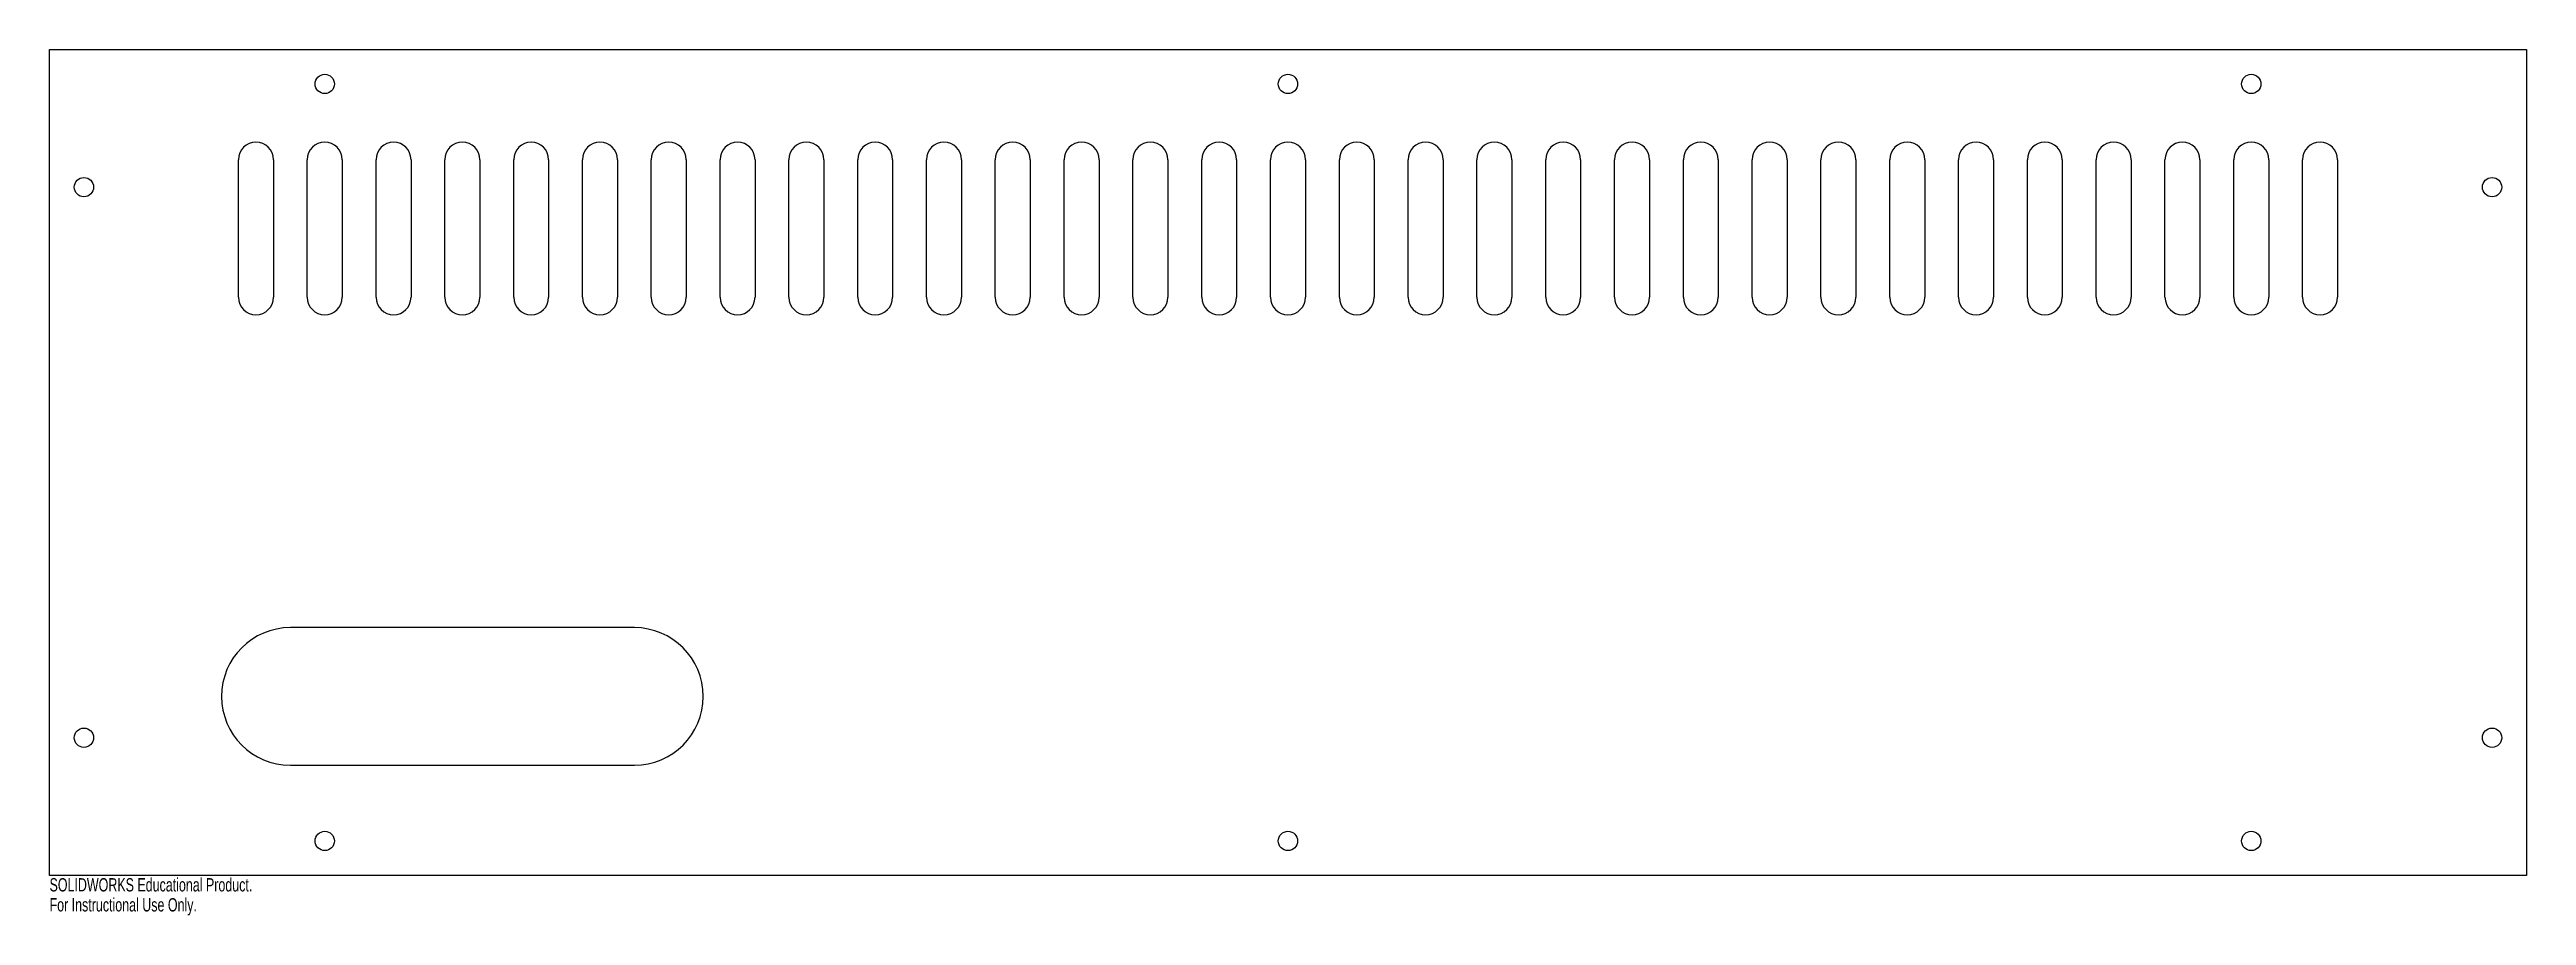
# Model space of a CAD drawing. Header units: inches. Extents: x -35.4 to 0, y -0.6 to 11.8.
import ezdxf

# ---------------------------------------------------------------- set-up
doc = ezdxf.new("R2010")
doc.units = ezdxf.units.IN
doc.header["$MEASUREMENT"] = 0
doc.styles.add('SLDTEXTSTYLE0', font='TXT', dxfattribs={"width": 0.7})

msp = doc.modelspace()

# ---------------------------------------------------------------- linework, layer by layer
at = {"color": 7, "linetype": 'Continuous', "lineweight": 25}
for p, q in [((-35.433, 11.811), (0, 11.811)), ((-35.433, 0), (-35.433, 11.811)), ((0, 11.811), (0, 0)), ((-32.73, 8.268), (-32.73, 10.236)), ((-32.23, 10.236), (-32.23, 8.268)), ((-31.746, 8.268), (-31.746, 10.236)), ((-31.246, 10.236), (-31.246, 8.268)), ((-30.762, 8.268), (-30.762, 10.236)), ((-30.262, 10.236), (-30.262, 8.268)), ((-29.778, 8.268), (-29.778, 10.236)), ((-29.278, 10.236), (-29.278, 8.268)), ((-28.793, 8.268), (-28.793, 10.236)), ((-28.293, 10.236), (-28.293, 8.268)), ((-27.809, 8.268), (-27.809, 10.236)), ((-27.309, 10.236), (-27.309, 8.268)), ((-26.825, 8.268), (-26.825, 10.236)), ((-26.325, 10.236), (-26.325, 8.268)), ((-25.841, 8.268), (-25.841, 10.236)), ((-25.341, 10.236), (-25.341, 8.268)), ((-24.856, 8.268), (-24.856, 10.236)), ((-24.356, 10.236), (-24.356, 8.268)), ((-23.872, 8.268), (-23.872, 10.236)), ((-23.372, 10.236), (-23.372, 8.268)), ((-22.888, 8.268), (-22.888, 10.236)), ((-22.388, 10.236), (-22.388, 8.268)), ((-21.904, 8.268), (-21.904, 10.236)), ((-21.404, 10.236), (-21.404, 8.268)), ((-20.919, 8.268), (-20.919, 10.236)), ((-20.419, 10.236), (-20.419, 8.268)), ((-19.935, 8.268), (-19.935, 10.236)), ((-19.435, 10.236), (-19.435, 8.268)), ((-18.951, 8.268), (-18.951, 10.236)), ((-18.451, 10.236), (-18.451, 8.268)), ((-17.967, 8.268), (-17.967, 10.236)), ((-17.467, 10.236), (-17.467, 8.268)), ((-16.982, 8.268), (-16.982, 10.236)), ((-16.482, 10.236), (-16.482, 8.268)), ((-15.998, 8.268), (-15.998, 10.236)), ((-15.498, 10.236), (-15.498, 8.268)), ((-15.014, 8.268), (-15.014, 10.236)), ((-14.514, 10.236), (-14.514, 8.268)), ((-14.03, 8.268), (-14.03, 10.236)), ((-13.53, 10.236), (-13.53, 8.268)), ((-13.045, 8.268), (-13.045, 10.236)), ((-12.545, 10.236), (-12.545, 8.268)), ((-12.061, 8.268), (-12.061, 10.236)), ((-11.561, 10.236), (-11.561, 8.268)), ((-11.077, 8.268), (-11.077, 10.236)), ((-10.577, 10.236), (-10.577, 8.268)), ((-10.093, 8.268), (-10.093, 10.236)), ((-9.593, 10.236), (-9.593, 8.268)), ((-9.108, 8.268), (-9.108, 10.236)), ((-8.608, 10.236), (-8.608, 8.268)), ((-8.124, 8.268), (-8.124, 10.236)), ((-7.624, 10.236), (-7.624, 8.268)), ((-7.14, 8.268), (-7.14, 10.236)), ((-6.64, 10.236), (-6.64, 8.268)), ((-6.156, 8.268), (-6.156, 10.236)), ((-5.656, 10.236), (-5.656, 8.268)), ((-5.171, 8.268), (-5.171, 10.236)), ((-4.671, 10.236), (-4.671, 8.268)), ((-4.187, 8.268), (-4.187, 10.236)), ((-3.687, 10.236), (-3.687, 8.268)), ((-3.203, 8.268), (-3.203, 10.236)), ((-2.703, 10.236), (-2.703, 8.268)), ((-27.067, 3.543), (-31.988, 3.543)), ((-31.988, 1.575), (-27.067, 1.575)), ((0, 0), (-35.433, 0))]:
    msp.add_line(p, q, dxfattribs=at)
for centre in [(-31.496, 11.319), (-17.717, 11.319), (-3.937, 11.319), (-34.941, 9.843), (-0.492, 9.843), (-34.941, 1.969), (-0.492, 1.969), (-31.496, 0.492), (-17.717, 0.492), (-3.937, 0.492)]:
    msp.add_circle(centre, 0.138, dxfattribs=at)
for centre, radius, start, end in [((-32.48, 10.236), 0.25, 0, 180), ((-31.496, 10.236), 0.25, 0, 180), ((-30.512, 10.236), 0.25, 0, 180), ((-29.528, 10.236), 0.25, 0, 180), ((-28.543, 10.236), 0.25, 0, 180), ((-27.559, 10.236), 0.25, 0, 180), ((-26.575, 10.236), 0.25, 0, 180), ((-25.591, 10.236), 0.25, 0, 180), ((-24.606, 10.236), 0.25, 0, 180), ((-23.622, 10.236), 0.25, 0, 180), ((-22.638, 10.236), 0.25, 0, 180), ((-21.654, 10.236), 0.25, 0, 180), ((-20.669, 10.236), 0.25, 0, 180), ((-19.685, 10.236), 0.25, 0, 180), ((-18.701, 10.236), 0.25, 0, 180), ((-17.717, 10.236), 0.25, 0, 180), ((-16.732, 10.236), 0.25, 0, 180), ((-15.748, 10.236), 0.25, 0, 180), ((-14.764, 10.236), 0.25, 0, 180), ((-13.78, 10.236), 0.25, 0, 180), ((-12.795, 10.236), 0.25, 0, 180), ((-11.811, 10.236), 0.25, 0, 180), ((-10.827, 10.236), 0.25, 0, 180), ((-9.843, 10.236), 0.25, 0, 180), ((-8.858, 10.236), 0.25, 0, 180), ((-7.874, 10.236), 0.25, 0, 180), ((-6.89, 10.236), 0.25, 0, 180), ((-5.906, 10.236), 0.25, 0, 180), ((-4.921, 10.236), 0.25, 0, 180), ((-3.937, 10.236), 0.25, 0, 180), ((-2.953, 10.236), 0.25, 0, 180), ((-32.48, 8.268), 0.25, 180, 0), ((-31.496, 8.268), 0.25, 180, 0), ((-30.512, 8.268), 0.25, 180, 0), ((-29.528, 8.268), 0.25, 180, 0), ((-28.543, 8.268), 0.25, 180, 0), ((-27.559, 8.268), 0.25, 180, 0), ((-26.575, 8.268), 0.25, 180, 0), ((-25.591, 8.268), 0.25, 180, 0), ((-24.606, 8.268), 0.25, 180, 0), ((-23.622, 8.268), 0.25, 180, 0), ((-22.638, 8.268), 0.25, 180, 0), ((-21.654, 8.268), 0.25, 180, 0), ((-20.669, 8.268), 0.25, 180, 0), ((-19.685, 8.268), 0.25, 180, 0), ((-18.701, 8.268), 0.25, 180, 0), ((-17.717, 8.268), 0.25, 180, 0), ((-16.732, 8.268), 0.25, 180, 0), ((-15.748, 8.268), 0.25, 180, 0), ((-14.764, 8.268), 0.25, 180, 0), ((-13.78, 8.268), 0.25, 180, 0), ((-12.795, 8.268), 0.25, 180, 0), ((-11.811, 8.268), 0.25, 180, 0), ((-10.827, 8.268), 0.25, 180, 0), ((-9.843, 8.268), 0.25, 180, 0), ((-8.858, 8.268), 0.25, 180, 0), ((-7.874, 8.268), 0.25, 180, 0), ((-6.89, 8.268), 0.25, 180, 0), ((-5.906, 8.268), 0.25, 180, 0), ((-4.921, 8.268), 0.25, 180, 0), ((-3.937, 8.268), 0.25, 180, 0), ((-2.953, 8.268), 0.25, 180, 0), ((-31.988, 2.559), 0.984, 90, 270), ((-27.067, 2.559), 0.984, 270, 90)]:
    msp.add_arc(centre, radius, start, end, dxfattribs=at)

# ---------------------------------------------------------------- texts
at = {"color": 7, "linetype": 'Continuous', "char_height": 0.1903, "attachment_point": 1, "style": 'SLDTEXTSTYLE0'}
for s, insert in [('SOLIDWORKS Educational Product.', (-35.433, -0.04)), ('For Instructional Use Only.', (-35.433, -0.326))]:
    msp.add_mtext(s, dxfattribs=dict(at, insert=insert))

doc.saveas('drawing.dxf')
